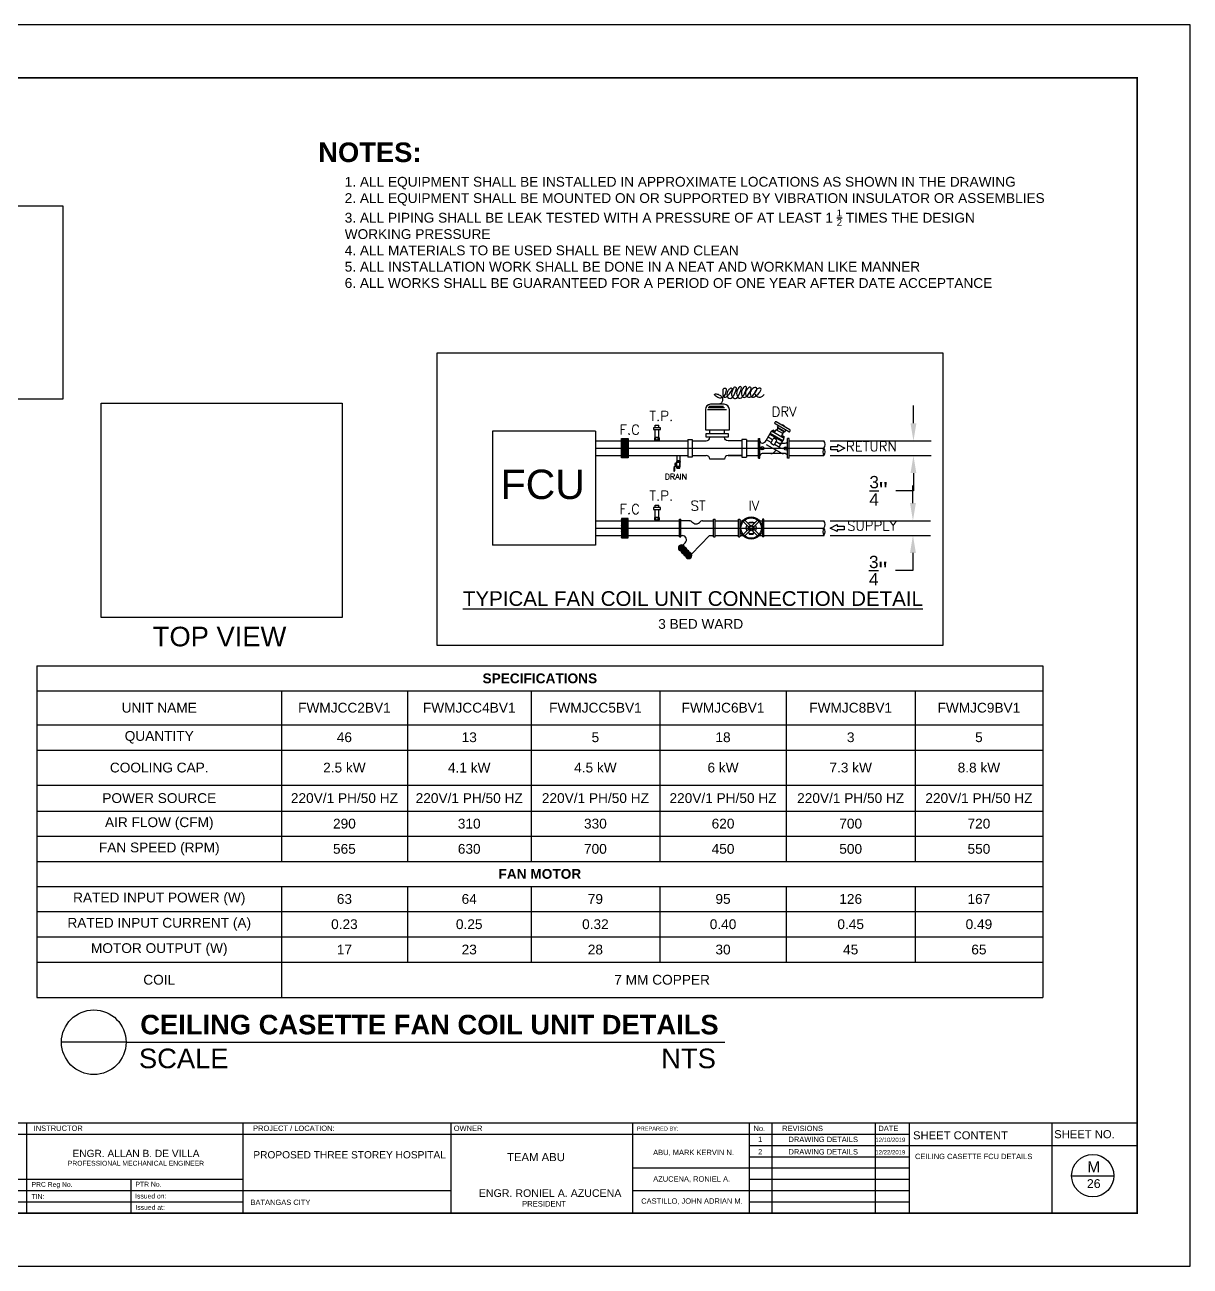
# Model space of a CAD drawing. Header units: inches. Extents: x 71.8 to 89.7, y 9.4 to 22.1.
# Drawn here: x 77.8 to 89.71, y 9.44 to 22.13 of the extents above; entities that cross this region are included whole.
import ezdxf

# ---------------------------------------------------------------- set-up
doc = ezdxf.new("R2010")
doc.units = ezdxf.units.IN
doc.header["$MEASUREMENT"] = 0
for name, color, linetype in [('.1', 1, 'Continuous'), ('AC-HOCK-UP', 9, 'Continuous'), ('AC.REF.1ST.', 7, 'Continuous'), ('MH-SARR', 7, 'Continuous'), ('MH-VALVE', 7, 'Continuous'), ('template', 7, 'Continuous')]:
    doc.layers.add(name, color=color, linetype=linetype)
doc.styles.add('arial', font='arial.ttf')
doc.styles.add('ROMANS', font='romans.shx', dxfattribs={"width": 0.8, "height": 100})
doc.dimstyles.get("Standard").update_dxf_attribs({"dimtxt": 0.18, "dimasz": 0.18, "dimexe": 0.18, "dimexo": 0.0625, "dimgap": 0.09, "dimtad": 0, "dimtih": 1, "dimtoh": 1, "dimdec": 4, "dimzin": 0, "dimdsep": 46, "dimtxsty": 'Standard', "dimcen": 0.09, "dimadec": 0, "dimazin": 0, "dimtfac": 1, "dimtdec": 4, "dimtofl": 0, "dimtmove": 0, "dimatfit": 3, "dimfxl": 1, "dimtolj": 1, "dimtzin": 0, "dimarcsym": 0})
picture_1 = doc.add_image_def('image1.jpg', size_in_pixel=(416, 370))
picture_2 = doc.add_image_def('image2.jpg', size_in_pixel=(428, 233))

# ---------------------------------------------------------------- blocks, each defined once
blk = doc.blocks.new('*T3')
at = {"color": 0, "linetype": 'ByBlock', "lineweight": -2, "transparency": 16777216}
for p, q in [((0, 0), (10.282, 0)), ((0, 0), (0, -3.389)), ((10.282, 0), (10.282, -3.389)), ((0, -0.256), (10.282, -0.256)), ((2.5, -0.256), (2.5, -2.001)), ((3.787, -0.256), (3.787, -2.001)), ((5.052, -0.256), (5.052, -2.001)), ((6.367, -0.256), (6.367, -2.001)), ((7.661, -0.256), (7.661, -2.001)), ((8.977, -0.256), (8.977, -2.001)), ((0, -0.601), (10.282, -0.601)), ((0, -0.86), (10.282, -0.86)), ((0, -1.22), (10.282, -1.22)), ((0, -1.484), (10.282, -1.484)), ((0, -1.742), (10.282, -1.742)), ((0, -2.001), (10.282, -2.001)), ((0, -2.254), (10.282, -2.254)), ((2.5, -2.254), (2.5, -3.389)), ((3.787, -2.254), (3.787, -3.029)), ((5.052, -2.254), (5.052, -3.029)), ((6.367, -2.254), (6.367, -3.029)), ((7.661, -2.254), (7.661, -3.029)), ((8.977, -2.254), (8.977, -3.029)), ((0, -2.512), (10.282, -2.512)), ((0, -2.77), (10.282, -2.77)), ((0, -3.029), (10.282, -3.029)), ((0, -3.389), (10.282, -3.389))]:
    blk.add_line(p, q, dxfattribs=at)
at = {"color": 0, "transparency": 16777216, "char_height": 0.1, "attachment_point": 5, "style": 'arial'}
for s, insert, width in [('{\\fArial|b1|i0|c0|p34;SPECIFICATIONS}', (5.141, -0.128), 10.16192), ('UNIT NAME', (1.25, -0.428), 2.38), ('FWMJCC2BV1', (3.143, -0.428), 1.16688), ('FWMJCC4BV1', (4.419, -0.428), 1.14473), ('FWMJCC5BV1', (5.709, -0.428), 1.19529), ('FWMJC6BV1', (7.014, -0.428), 1.17454), ('FWMJC8BV1', (8.319, -0.428), 1.19578), ('FWMJC9BV1', (9.63, -0.428), 1.18469), ('{\\fArial|b0|i0|c0|p34;QUANTITY}', (1.25, -0.73), 2.38), ('{\\fArial|b0|i0|c0|p34;46}', (3.143, -0.73), 1.16688), ('{\\fArial|b0|i0|c0|p34;13}', (4.419, -0.73), 1.14473), ('5', (5.709, -0.73), 1.19529), ('{\\fArial|b0|i0|c0|p34;18}', (7.014, -0.73), 1.17454), ('{\\fArial|b0|i0|c0|p34;3}', (8.319, -0.73), 1.19578), ('{\\fArial|b0|i0|c0|p34;5}', (9.63, -0.73), 1.18469), ('COOLING CAP.', (1.25, -1.04), 2.38), ('{\\fArial|b0|i0|c0|p34;2.5 kW}', (3.143, -1.04), 1.16688), ('{\\fArial|b0|i0|c0|p34;4.1 kW}', (4.419, -1.04), 1.14473), ('{\\fArial|b0|i0|c0|p34;4.5 kW}', (5.709, -1.04), 1.19529), ('{\\fArial|b0|i0|c0|p34;6 kW}', (7.014, -1.04), 1.17454), ('{\\fArial|b0|i0|c0|p34;7.3 kW}', (8.319, -1.04), 1.19578), ('{\\fArial|b0|i0|c0|p34;8.8 kW}', (9.63, -1.04), 1.18469), ('POWER SOURCE', (1.25, -1.352), 2.38), ('{\\fArial|b0|i0|c0|p34;220V/1 PH/50 HZ}', (3.143, -1.352), 1.16688), ('{\\fArial|b0|i0|c0|p34;220V/1 PH/50 HZ}', (4.419, -1.352), 1.14473), ('{\\fArial|b0|i0|c0|p34;220V/1 PH/50 HZ}', (5.709, -1.352), 1.19529), ('{\\fArial|b0|i0|c0|p34;220V/1 PH/50 HZ}', (7.014, -1.352), 1.17454), ('{\\fArial|b0|i0|c0|p34;220V/1 PH/50 HZ}', (8.319, -1.352), 1.19578), ('{\\fArial|b0|i0|c0|p34;220V/1 PH/50 HZ}', (9.63, -1.352), 1.18469), ('AIR FLOW (CFM)', (1.25, -1.613), 2.38), ('{\\fArial|b0|i0|c0|p34;290}', (3.143, -1.613), 1.16688), ('{\\fArial|b0|i0|c0|p34;310}', (4.419, -1.613), 1.14473), ('{\\fArial|b0|i0|c0|p34;330}', (5.709, -1.613), 1.19529), ('{\\fArial|b0|i0|c0|p34;620}', (7.014, -1.613), 1.17454), ('{\\fArial|b0|i0|c0|p34;700}', (8.319, -1.613), 1.19578), ('{\\fArial|b0|i0|c0|p34;720}', (9.63, -1.613), 1.18469), ('FAN SPEED (RPM)', (1.25, -1.871), 2.38), ('{\\fArial|b0|i0|c0|p34;565}', (3.143, -1.871), 1.16688), ('{\\fArial|b0|i0|c0|p34;630}', (4.419, -1.871), 1.14473), ('{\\fArial|b0|i0|c0|p34;700}', (5.709, -1.871), 1.19529), ('{\\fArial|b0|i0|c0|p34;450}', (7.014, -1.871), 1.17454), ('{\\fArial|b0|i0|c0|p34;500}', (8.319, -1.871), 1.19578), ('{\\fArial|b0|i0|c0|p34;550}', (9.63, -1.871), 1.18469), ('{\\fArial|b1|i0|c0|p34;FAN MOTOR}', (5.141, -2.127), 10.16192), ('RATED INPUT POWER (W)', (1.25, -2.383), 2.38), ('{\\fArial|b0|i0|c0|p34;63}', (3.143, -2.383), 1.16688), ('{\\fArial|b0|i0|c0|p34;64}', (4.419, -2.383), 1.14473), ('{\\fArial|b0|i0|c0|p34;79}', (5.709, -2.383), 1.19529), ('{\\fArial|b0|i0|c0|p34;95}', (7.014, -2.383), 1.17454), ('{\\fArial|b0|i0|c0|p34;126}', (8.319, -2.383), 1.19578), ('{\\fArial|b0|i0|c0|p34;167}', (9.63, -2.383), 1.18469), ('RATED INPUT CURRENT (A)', (1.25, -2.641), 2.38), ('{\\fArial|b0|i0|c0|p34;0.23}', (3.143, -2.641), 1.16688), ('{\\fArial|b0|i0|c0|p34;0.25}', (4.419, -2.641), 1.14473), ('{\\fArial|b0|i0|c0|p34;0.32}', (5.709, -2.641), 1.19529), ('{\\fArial|b0|i0|c0|p34;0.40}', (7.014, -2.641), 1.17454), ('{\\fArial|b0|i0|c0|p34;0.45}', (8.319, -2.641), 1.19578), ('{\\fArial|b0|i0|c0|p34;0.49}', (9.63, -2.641), 1.18469), ('MOTOR OUTPUT (W)', (1.25, -2.9), 2.38), ('{\\fArial|b0|i0|c0|p34;17}', (3.143, -2.9), 1.16688), ('{\\fArial|b0|i0|c0|p34;23}', (4.419, -2.9), 1.14473), ('{\\fArial|b0|i0|c0|p34;28}', (5.709, -2.9), 1.19529), ('{\\fArial|b0|i0|c0|p34;30}', (7.014, -2.9), 1.17454), ('{\\fArial|b0|i0|c0|p34;45}', (8.319, -2.9), 1.19578), ('{\\fArial|b0|i0|c0|p34;65}', (9.63, -2.9), 1.18469), ('COIL', (1.25, -3.209), 2.38), ('7 MM COPPER', (6.391, -3.209), 7.66192)]:
    blk.add_mtext(s, dxfattribs=dict(at, insert=insert, width=width))
blk = doc.blocks.new('1')
at = {"layer": 'AC.REF.1ST.'}
blk.add_hatch(color=256, dxfattribs=at).paths.add_polyline_path([(-37, 0, 1), (37, 0, 1)])
for radius in [46.8, 37.3]:
    blk.add_circle((0, 0), radius, dxfattribs=at)
blk = doc.blocks.new('V-BOOL')
at = {"layer": 'MH-VALVE'}
for p, q in [((-186, 75, 0), (-186, 70, 0)), ((-125, 80, 0), (-181, 80, 0)), ((-125, 65, 0), (-181, 65, 0)), ((-132, 25), (-132, -25)), ((-132, 25), (-112, 25)), ((-132, 8, 0), (-112, 8, 0)), ((-125, 80, 0), (-125, 65, 0)), ((-112, 75, 0), (-125, 75, 0)), ((-114, 70, 0), (-125, 70, 0)), ((-84, 44, 0), (-112, 69, 0)), ((-112, 33), (-101, 33)), ((-112, 33), (-112, -33, 0)), ((-82, 49, 0), (-110, 75, 0)), ((-101, 33), (-101, -33, 0)), ((-101, 30), (-30, 30)), ((-101, 25), (-30, 25)), ((-51, 43, 0), (-82, 43, 0)), ((-51, 48, 0), (-80, 48, 0)), ((-76, 48, 0), (-76, 59, 0)), ((-56, 59, 0), (-76, 59, 0)), ((-71, 48, 0), (-71, 59, 0)), ((-71, 30), (-71, 43, 0)), ((-61, 48, 0), (-61, 59, 0)), ((-61, 30), (-61, 43, 0)), ((-56, 48, 0), (-56, 59, 0)), ((-51, 43, 0), (-51, 48, 0)), ((-20, 33), (-30, 33)), ((-30, 33), (-30, -33, 0)), ((-20, 33), (-20, -33, 0)), ((0, 25), (-20, 25)), ((0, 8, 0), (-20, 8, 0)), ((0, 25), (0, -25)), ((-132, -11, 0), (-112, -11, 0)), ((-132, -25), (-112, -25)), ((-112, -33, 0), (-101, -33, 0)), ((-101, -25), (-30, -25)), ((-101, -30), (-30, -30)), ((-20, -33, 0), (-30, -33, 0)), ((0, -11, 0), (-20, -11, 0)), ((0, -25), (-20, -25))]:
    blk.add_line(p, q, dxfattribs=at)
for centre, radius, start, end in [((-181, 75, 0), 5.07, 90, 180), ((-181, 70, 0), 5.07, 180, 270), ((-114, 68, 0), 2.54, 45, 90), ((-112, 73, 0), 2.54, 45, 90), ((-82, 46, 0), 2.54, 225, 270), ((-80, 51, 0), 2.54, 225, 270)]:
    blk.add_arc(centre, radius, start, end, dxfattribs=at)
blk = doc.blocks.new('M-ARR01')
at = {"layer": 'MH-SARR'}
blk.add_lwpolyline([(-7, 0.88), (-7, -0.88), (-3.5, -0.88), (-3.5, -1.75), (0, 0), (-3.5, 1.75), (-3.5, 0.88)], close=True, dxfattribs=at)
blk = doc.blocks.new('*D8')
at = {"color": 0, "lineweight": -2, "transparency": 16777216}
for p, q in [((86.884, 18.061), (86.884, 18.241)), ((86.031, 17.881), (87.064, 17.881)), ((86.031, 17.731), (87.064, 17.731)), ((86.884, 17.551), (86.884, 17.371)), ((86.884, 17.371), (86.704, 17.371))]:
    blk.add_line(p, q, dxfattribs=at)
at = {"color": 0, "transparency": 16777216}
for points in [[(86.854, 18.061), (86.914, 18.061), (86.884, 17.881)], [(86.854, 17.551), (86.914, 17.551), (86.884, 17.731)]]:
    blk.add_solid(points, dxfattribs=at)
at = {"layer": 'Defpoints', "color": 0, "transparency": 16777216}
for p in [(85.969, 17.881), (85.969, 17.731), (86.884, 17.731)]:
    blk.add_point(p, dxfattribs=at)
at = {"color": 0, "transparency": 16777216, "insert": (86.527, 17.371), "char_height": 0.18, "attachment_point": 5}
blk.add_mtext('\\A1;{\\fArial|b0|i0|c0|p34;\\H0.7x;\\S3/4;\\H1.42857x;"}', dxfattribs=at)
blk = doc.blocks.new('*D9')
at = {"color": 0, "lineweight": -2, "transparency": 16777216}
for p, q in [((86.879, 17.245), (86.879, 17.425)), ((86.031, 17.065), (87.059, 17.065)), ((86.031, 16.915), (87.059, 16.915)), ((86.879, 16.735), (86.879, 16.555)), ((86.879, 16.555), (86.699, 16.555))]:
    blk.add_line(p, q, dxfattribs=at)
at = {"color": 0, "transparency": 16777216}
for points in [[(86.849, 17.245), (86.909, 17.245), (86.879, 17.065)], [(86.849, 16.735), (86.909, 16.735), (86.879, 16.915)]]:
    blk.add_solid(points, dxfattribs=at)
at = {"layer": 'Defpoints', "color": 0, "transparency": 16777216}
for p in [(85.969, 17.065), (85.969, 16.915), (86.879, 16.915)]:
    blk.add_point(p, dxfattribs=at)
at = {"color": 0, "transparency": 16777216, "insert": (86.523, 16.555), "char_height": 0.18, "width": 0.18337, "attachment_point": 5}
blk.add_mtext('\\A1;{\\fArial|b0|i0|c0|p34;\\H0.7x;\\S3/4;\\H1.42857x;"}', dxfattribs=at)

msp = doc.modelspace()

# ---------------------------------------------------------------- hatches: boundary and pattern name
at = {"ltscale": 0.02}
h = msp.add_hatch(dxfattribs=at)
h.set_pattern_fill('AR-HBONE', color=256, scale=8.52703e-05, style=0)
h.set_pattern_definition([(315, (787.330127, 202.8299), (1e-18, -0.012251993), [0.025990402, -0.00866346733]), (225, (787.336253, 202.823774), (1e-18, -0.012251993), [0.025990402, -0.00866346733])])
h.paths.add_polyline_path([(83.96768, 17.80604), (83.96768, 17.70797), (83.89946, 17.70797), (83.89946, 17.80604)])
h.paths.add_polyline_path([(83.96768, 17.80604), (83.89946, 17.80604), (83.89946, 17.9041), (83.96768, 17.9041)])
h = msp.add_hatch(dxfattribs=at)
h.set_pattern_fill('AR-HBONE', color=256, scale=8.52703e-05, style=0)
h.set_pattern_definition([(45, (787.330127, -168.034593), (1e-18, 0.012251993), [0.025990402, -0.00866346733]), (135, (787.336253, -168.028467), (1e-18, 0.012251993), [0.025990402, -0.00866346733])])
h.paths.add_polyline_path([(83.96768, 16.98927), (83.96768, 17.08733), (83.89946, 17.08733), (83.89946, 16.98927)])
h.paths.add_polyline_path([(83.96768, 16.98927), (83.89946, 16.98927), (83.89946, 16.89121), (83.96768, 16.89121)])

# ---------------------------------------------------------------- linework, layer by layer
at = {"layer": '.1', "color": 0}
msp.add_line((89.71321, 22.13394), (71.81748, 22.13394), dxfattribs=at)
at = {"ltscale": 0.02}
for p, q in [((84.24312, 18.015), (84.24312, 18.0398)), ((84.24312, 18.0398), (84.28024, 18.0398)), ((84.28024, 18.015), (84.28024, 18.0398)), ((85.46575, 18.06658), (85.46895, 18.07214)), ((85.6092, 17.97453), (85.46867, 18.05567)), ((85.62104, 17.99356), (85.47987, 18.07506)), ((85.49447, 18.02091), (85.50307, 18.03581)), ((85.54369, 18.03822), (85.5468, 18.04361)), ((85.54369, 18.03822), (85.5468, 18.04361)), ((85.567, 18.03195), (85.5468, 18.04361)), ((85.56389, 18.02656), (85.567, 18.03195)), ((85.56389, 18.02656), (85.567, 18.03195)), ((83.63366, 17.9809), (82.57955, 17.9809)), ((82.57955, 17.9809), (82.57955, 16.8144)), ((83.63366, 17.9809), (83.63366, 16.8144)), ((84.2382, 17.9123), (84.2382, 17.88904)), ((84.27969, 17.91431), (84.24415, 17.91433)), ((84.27977, 17.91436), (84.24417, 17.91433)), ((84.24998, 17.88935), (84.24998, 17.91199)), ((84.27352, 17.88932), (84.27352, 17.91196)), ((84.2853, 17.91227), (84.2853, 17.88902)), ((84.57684, 17.89541), (84.57684, 17.71567)), ((85.17596, 17.89541), (85.17596, 17.71567)), ((85.29892, 17.70347), (85.29892, 17.90582)), ((85.29892, 17.90582), (85.31389, 17.90582)), ((85.31389, 17.70347), (85.31389, 17.90579)), ((85.37769, 17.88365), (85.43299, 17.97943)), ((85.4445, 17.89281), (85.39836, 17.91945)), ((85.5424, 17.8732), (85.41434, 17.94713)), ((85.54772, 17.88243), (85.41967, 17.95636)), ((85.42851, 17.86512), (85.44983, 17.90204)), ((85.56104, 17.9055), (85.43299, 17.97943)), ((85.43666, 17.97731), (85.44147, 17.98565)), ((85.44128, 17.97465), (85.44982, 17.98945)), ((85.44439, 17.98643), (85.46146, 17.97657)), ((85.45684, 17.97924), (85.449, 17.98377)), ((85.46135, 17.98279), (85.44982, 17.98945)), ((85.45281, 17.96799), (85.46135, 17.98279)), ((85.45743, 17.96533), (85.46224, 17.97366)), ((85.46114, 17.96318), (85.47951, 17.995)), ((85.48169, 17.89594), (85.46438, 17.90594)), ((85.5494, 17.95465), (85.47951, 17.995)), ((85.48874, 17.98967), (85.4997, 18.00866)), ((85.56965, 17.97442), (85.49353, 18.01837)), ((85.56046, 17.97357), (85.49739, 18.00999)), ((85.51043, 17.81783), (85.56104, 17.9055)), ((85.53287, 17.92177), (85.55018, 17.95174)), ((85.53659, 17.91962), (85.5414, 17.92796)), ((85.5412, 17.91696), (85.54975, 17.93175)), ((85.56139, 17.91888), (85.54431, 17.92874)), ((85.54719, 17.95592), (85.55816, 17.97491)), ((85.54893, 17.92607), (85.55677, 17.92155)), ((85.54975, 17.93175), (85.56128, 17.92509)), ((85.55274, 17.9103), (85.56128, 17.92509)), ((85.55735, 17.90763), (85.56217, 17.91597)), ((85.57138, 17.9765), (85.57998, 17.9914)), ((85.61294, 17.90582), (85.59797, 17.90582)), ((85.59797, 17.70347), (85.59797, 17.90579)), ((85.61294, 17.70347), (85.61294, 17.90582)), ((85.62012, 17.97746), (85.62334, 17.98305)), ((84.27975, 17.88698), (84.24415, 17.887)), ((85.52866, 17.75736), (85.38209, 17.84199)), ((85.42851, 17.86512), (85.38237, 17.89176)), ((85.44973, 17.84057), (85.43241, 17.85056)), ((85.46428, 17.84447), (85.4856, 17.88139)), ((85.52268, 17.81075), (85.46428, 17.84447)), ((85.52641, 17.84552), (85.48027, 17.87216)), ((85.51036, 17.85679), (85.574, 17.85679)), ((84.62224, 17.73065), (84.76406, 17.73065)), ((84.95129, 17.6932), (84.80151, 17.6932)), ((85.1308, 17.73065), (84.98873, 17.73065)), ((85.29892, 17.70347), (85.31389, 17.70347)), ((85.57388, 17.75022), (85.33753, 17.75022)), ((85.61294, 17.70347), (85.59797, 17.70347)), ((84.24312, 17.19885), (84.24312, 17.22366)), ((84.24312, 17.22366), (84.28024, 17.22366)), ((84.28024, 17.19885), (84.28024, 17.22366)), ((84.2382, 17.09615), (84.2382, 17.0729)), ((84.27969, 17.09816), (84.24415, 17.09819)), ((84.27975, 17.07084), (84.24415, 17.07086)), ((84.27977, 17.09822), (84.24417, 17.09819)), ((84.24998, 17.07321), (84.24998, 17.09585)), ((84.27352, 17.07318), (84.27352, 17.09582)), ((84.2853, 17.09613), (84.2853, 17.07287)), ((84.49079, 16.89863), (84.49079, 17.08054)), ((84.49079, 17.08054), (84.50576, 17.08054)), ((84.50576, 16.89863), (84.50576, 17.08054)), ((84.5963, 17.06458), (84.50576, 17.06458)), ((84.5963, 17.06458), (84.60235, 17.06444)), ((84.7277, 17.06458), (84.72165, 17.06444)), ((84.7277, 17.06458), (84.84103, 17.06458)), ((84.84103, 16.89863), (84.84103, 17.08054)), ((84.84103, 17.08054), (84.85601, 17.08054)), ((84.85601, 16.89863), (84.85601, 17.08054)), ((85.09518, 16.89862), (85.09518, 17.08053)), ((85.09518, 17.08053), (85.11015, 17.08053)), ((85.11015, 17.08053), (85.11015, 16.89862)), ((85.11015, 17.06477), (85.13952, 17.06477)), ((85.19834, 17.00113), (85.14377, 17.05571)), ((85.21357, 17.01636), (85.15899, 17.07093)), ((85.1877, 17.04223), (85.20185, 17.04223)), ((85.20185, 17.04223), (85.21286, 17.05069)), ((85.21286, 17.05069), (85.23701, 17.05069)), ((85.29087, 17.07093), (85.2363, 17.01636)), ((85.24802, 17.04223), (85.23701, 17.05069)), ((85.26217, 17.04223), (85.24802, 17.04223)), ((85.3061, 17.05571), (85.25152, 17.00113)), ((85.31035, 17.06477), (85.33971, 17.06477)), ((85.33971, 17.08053), (85.33971, 16.89862)), ((85.35468, 17.08053), (85.33971, 17.08053)), ((85.35468, 16.89862), (85.35468, 17.08053)), ((84.49079, 16.89863), (84.50576, 16.89863)), ((84.50576, 16.91458), (84.52161, 16.91341)), ((84.61478, 16.72142), (84.79786, 16.91458)), ((84.79786, 16.91458), (84.84103, 16.91458)), ((84.84103, 16.89863), (84.85601, 16.89863)), ((85.09518, 16.89862), (85.11015, 16.89862)), ((85.11015, 16.91477), (85.13952, 16.91477)), ((85.19834, 16.9784), (85.14377, 16.92383)), ((85.21357, 16.96318), (85.15899, 16.9086)), ((85.19256, 16.94444), (85.20494, 16.93493)), ((85.20494, 16.93493), (85.20494, 16.92884)), ((85.20494, 16.92884), (85.24492, 16.92884)), ((85.2363, 16.96318), (85.29087, 16.9086)), ((85.2573, 16.94444), (85.24492, 16.93493)), ((85.24492, 16.93493), (85.24492, 16.92884)), ((85.25152, 16.9784), (85.3061, 16.92383)), ((85.31034, 16.91477), (85.33971, 16.91477)), ((85.35468, 16.89862), (85.33971, 16.89862)), ((83.63366, 16.8144), (82.57955, 16.8144)), ((84.50171, 16.79963), (84.52175, 16.81877)), ((84.50171, 16.79963), (84.59943, 16.69736)), ((84.51173, 16.8092), (84.60945, 16.70693)), ((84.52175, 16.81877), (84.61947, 16.71651)), ((84.52532, 16.81504), (84.55055, 16.83915)), ((84.59943, 16.69736), (84.61947, 16.71651))]:
    msp.add_line(p, q, dxfattribs=at)
for p, q in [((83.63366, 17.88054), (83.89946, 17.88054)), ((83.63366, 17.80554), (85.96867, 17.80554)), ((85.17596, 17.88072), (85.29892, 17.88072)), ((85.61294, 17.88072), (85.96867, 17.88072)), ((83.63366, 17.73054), (83.89946, 17.73054)), ((84.46577, 17.73072), (84.46577, 17.68136)), ((84.49537, 17.73072), (84.49537, 17.68136)), ((85.17596, 17.73072), (85.29892, 17.73072)), ((85.61294, 17.73072), (85.96895, 17.73072)), ((83.63366, 17.06477), (83.89946, 17.06477)), ((84.85601, 17.06458), (85.09518, 17.06458)), ((83.63366, 16.98977), (85.96867, 16.98977)), ((83.63366, 16.91477), (83.89946, 16.91477)), ((84.85601, 16.91458), (85.09518, 16.91458)), ((78.8345, 11.73365), (78.17395, 11.73365)), ((78.8345, 11.73365), (84.95468, 11.73365))]:
    msp.add_line(p, q)
at = {"linetype": 'ByBlock', "lineweight": -2}
for p, q in [((83.96768, 17.88072), (84.57684, 17.88072)), ((83.96768, 17.73072), (84.57684, 17.73072)), ((83.96768, 17.06458), (84.49079, 17.06458)), ((85.35468, 17.06458), (85.97131, 17.06458)), ((85.35468, 16.91458), (85.97132, 16.91458))]:
    msp.add_line(p, q, dxfattribs=at)
at = {"linetype": 'ByBlock'}
msp.add_line((83.96768, 16.91458), (84.49079, 16.91458), dxfattribs=at)
at = {"ltscale": 0.02}
for points in [[(84.93633, 18.40253, -0.1056221), (84.94491, 18.41485, -0.12427053), (84.95613, 18.42104, -0.48185276), (84.96796, 18.41221, -0.10540116), (84.95814, 18.3577, -0.16439886), (84.92783, 18.32273, -0.23594285), (84.89476, 18.3205, -0.09435776), (84.85357, 18.34773, -0.46902019), (84.85451, 18.35971, -0.21088712), (84.86729, 18.36229, -0.06618692), (84.90482, 18.34865, -0.16327549), (84.92701, 18.32559, -0.15039186), (84.93198, 18.29134, -0.20991555), (84.91406, 18.26328, -0.18387661), (84.87737, 18.25488)], [(84.93633, 18.40253, -0.00893972), (84.93583, 18.34672, 0.61060665), (84.97217, 18.33113, 0.09236128), (85.03032, 18.40078, 0.5195942), (85.02155, 18.41909, 0.21510422), (85.01086, 18.41627, 0.06621207), (84.98719, 18.3912, 0.31484239), (84.98626, 18.32572, 0.51598399), (85.03228, 18.32469, 0.10525733), (85.07368, 18.41479, 0.60634604), (85.0559, 18.42982, 0.16014495), (85.04319, 18.41898, 0.06199069), (85.02584, 18.38047, 0.29344256), (85.04228, 18.32141, 0.45384225), (85.08595, 18.32684, 0.1046108), (85.12482, 18.42228, 0.68758787), (85.10528, 18.43411, 0.10807266), (85.09118, 18.4172, 0.06015031), (85.07737, 18.38047, 0.26731359), (85.09354, 18.32483, 0.43223001), (85.13319, 18.32684, 0.12738545), (85.17814, 18.41968, 0.69709509), (85.15466, 18.43411, 0.09276946), (85.1399, 18.41726, 0.06252569), (85.12675, 18.38691, 0.24576907), (85.13723, 18.33459, 0.41771206), (85.17183, 18.33113, 0.14186764), (85.22619, 18.41105, 0.67194129), (85.20404, 18.42982, 0.10584439), (85.18923, 18.41757, 0.06046512), (85.17183, 18.38906, 0.29106368), (85.17911, 18.33716, 0.37779629), (85.22121, 18.33113, 0.14884823), (85.28195, 18.40394, 0.61219665), (85.262, 18.42767, 0.13394819), (85.24087, 18.41632, 0.08686392), (85.21906, 18.38691, 0.28111941), (85.22304, 18.33927, 0.37737299), (85.25986, 18.33113, 0.1470472), (85.32502, 18.39769, 0.63652847), (85.30709, 18.42124, 0.12320854), (85.28778, 18.4117, 0.07335685), (85.26415, 18.38476, 0.30375474), (85.26465, 18.3537, 0.1975053), (85.3028, 18.32898, 0.17555964), (85.33502, 18.33427, 0.17499546), (85.35647, 18.35902)], [(84.62224, 17.88043), (84.76406, 17.88043, 0.41421356), (84.80151, 17.91787), (84.76406, 17.91787), (84.76406, 17.95532), (84.98873, 17.95532), (84.98873, 17.91787), (84.95129, 17.91787, -0.08276253)], [(85.1308, 17.88043), (84.98873, 17.88043, -0.41421356), (84.95129, 17.91787), (84.80151, 17.91787)]]:
    msp.add_lwpolyline(points, format="xyb", dxfattribs=at)
msp.add_lwpolyline([(84.75725, 17.99276), (85.00203, 17.99276), (85.00203, 18.20246, 0.41421356), (84.94961, 18.25488), (84.80967, 18.25488, 0.41421356), (84.75725, 18.20246)], format="xyb", close=True, dxfattribs=at)
for points in [[(84.77789, 18.20264), (84.97206, 18.20264)], [(84.78552, 18.22126), (84.95148, 18.22126)], [(84.79314, 18.23708), (84.94081, 18.23708)], [(84.22602, 17.99714), (84.29785, 17.99703), (84.29788, 18.01497), (84.22612, 18.01508), (84.22602, 17.99714)], [(84.24387, 17.91496), (84.24406, 17.99711)], [(84.27975, 17.91496), (84.27991, 17.99705)], [(84.57684, 17.89541), (84.62177, 17.89541), (84.62177, 17.71567), (84.57684, 17.71567)], [(84.80151, 17.95532), (84.80151, 17.99276)], [(84.95129, 17.95532), (84.95129, 17.99276)], [(85.17596, 17.89541), (85.13103, 17.89541), (85.13103, 17.71567), (85.17596, 17.71567)], [(84.24417, 17.8811), (84.24416, 17.887)], [(84.27969, 17.88115), (84.27968, 17.88698)], [(84.62224, 17.73065), (84.76406, 17.73065)], [(84.98873, 17.73065), (85.1308, 17.73065)], [(84.22602, 17.18099), (84.29785, 17.18088), (84.29788, 17.19882), (84.22612, 17.19893), (84.22602, 17.18099)], [(84.24386, 17.09881), (84.24406, 17.18097)], [(84.27975, 17.09881), (84.27991, 17.18091)], [(84.24417, 17.06495), (84.24416, 17.07086)], [(84.27969, 17.06501), (84.27968, 17.07084)]]:
    msp.add_lwpolyline(points, dxfattribs=at)
for points in [[(83.89946, 17.70797), (83.89946, 17.9041), (83.96768, 17.9041), (83.96768, 17.70797)], [(83.89946, 17.08733), (83.89946, 16.89121), (83.96768, 16.89121), (83.96768, 17.08733)]]:
    msp.add_lwpolyline(points, close=True, dxfattribs=at)
for centre, radius in [((85.3388, 17.80554), 0.01726), ((85.57927, 17.8038), 0.01726), ((85.22493, 16.98977), 0.11367), ((85.22493, 16.98977), 0.10457), ((85.22493, 16.98977), 0.02892), ((85.22493, 16.98977), 0.01769)]:
    msp.add_circle(centre, radius, dxfattribs=at)
msp.add_circle((78.50422, 11.73365), 0.33027)
for centre, radius, start, end in [((85.47267, 18.06259), 0.00799, 150, 240), ((85.47588, 18.06814), 0.00799, 60, 150), ((85.50139, 18.01691), 0.00799, 150, 240), ((84.24391, 17.90532), 0.00901, 47.72813, 129.303153), ((84.26172, 17.88331), 0.03099, 67.610065, 112.258581), ((84.27959, 17.90529), 0.00901, 50.694253, 132.269275), ((85.44332, 17.98459), 0.00213, 60, 150), ((85.44424, 17.98405), 0.00213, 330, 60), ((85.44793, 17.98192), 0.00213, 60, 150), ((85.45906, 17.89671), 0.01066, 60, 150), ((85.45578, 17.97739), 0.00213, 330, 60), ((85.45947, 17.97526), 0.00213, 60, 150), ((85.46039, 17.97473), 0.00213, 330, 60), ((85.47637, 17.88671), 0.01066, 330, 60), ((85.54325, 17.92689), 0.00213, 60, 150), ((85.54417, 17.92636), 0.00213, 330, 60), ((85.54786, 17.92423), 0.00213, 60, 150), ((85.54833, 17.9528), 0.00213, 330, 60), ((85.55571, 17.9197), 0.00213, 330, 60), ((85.5594, 17.91757), 0.00213, 60, 150), ((85.56446, 17.9805), 0.00799, 240, 330), ((85.56032, 17.91704), 0.00213, 330, 60), ((85.6132, 17.98145), 0.00799, 240, 330.024554), ((85.61642, 17.98704), 0.00799, 330.024554, 60.024554), ((84.24391, 17.89602), 0.00901, 230.694253, 312.269275), ((84.26178, 17.91801), 0.03099, 247.610065, 292.258581), ((84.27959, 17.89599), 0.00901, 227.72813, 309.303153), ((85.34183, 17.88579), 0.0284, 190.267533, 260.370263), ((85.33887, 17.8683), 0.01066, 260.370263, 279.892961), ((85.33154, 17.91029), 0.05328, 279.892961, 330), ((85.42525, 17.80351), 0.05328, 270, 326.488454), ((85.43774, 17.85979), 0.01066, 150, 240), ((85.45505, 17.8498), 0.01066, 240, 330), ((85.483, 17.76526), 0.01598, 60, 146.488454), ((85.54932, 17.8569), 0.05328, 240, 270), ((85.56824, 17.88596), 0.02973, 281.179899, 0.844306), ((84.76406, 17.6932), 0.03745, 0, 90), ((84.98873, 17.6932), 0.03745, 90, 180), ((85.34304, 17.72114), 0.0296, 100.743954, 169.999538), ((85.5553, 17.80351), 0.05328, 240, 270), ((85.56837, 17.72114), 0.0296, 359.412191, 79.256046), ((84.24391, 17.08918), 0.00901, 47.72813, 129.303153), ((84.24391, 17.07988), 0.00901, 230.694253, 312.269275), ((84.26172, 17.06716), 0.03099, 67.610065, 112.258581), ((84.26178, 17.10186), 0.03099, 247.610065, 292.258581), ((84.27959, 17.08915), 0.00901, 50.694253, 132.269275), ((84.27959, 17.07985), 0.00901, 227.72813, 309.303153), ((84.60186, 17.0428), 0.02165, 33.642743, 88.698047), ((84.662, 17.08282), 0.05059, 213.642743, 268.698047), ((84.662, 17.08282), 0.05059, 268.698047, 326.357257), ((84.72214, 17.0428), 0.02165, 91.301953, 146.357257), ((85.22493, 16.98977), 0.05415, 146.46866, 213.53134), ((85.22493, 16.98977), 0.05415, 56.46866, 123.53134), ((85.22493, 16.98977), 0.05415, 326.46866, 33.53134), ((84.52086, 16.87035), 0.04307, 313.581638, 89.004214), ((85.22493, 16.98977), 0.05415, 236.46866, 303.53134)]:
    msp.add_arc(centre, radius, start, end, dxfattribs=at)
for centre, start, end in [((86.01897, 17.7685), 143.361668, 217.063442), ((85.91837, 17.84332), 323.361668, 36.638332), ((85.91837, 17.7685), 323.361668, 36.638332), ((85.91837, 17.02718), 323.361668, 36.638332), ((86.01897, 16.95236), 143.361668, 217.063442), ((85.91837, 16.95236), 323.361668, 36.638332)]:
    msp.add_arc(centre, 0.06268, start, end)
at = {"layer": 'AC-HOCK-UP', "ltscale": 0.02}
msp.add_lwpolyline([(87.18796, 18.77611), (82.01117, 18.77611), (82.01117, 15.79204), (87.18796, 15.79204)], close=True, dxfattribs=at)
at = {"layer": 'template'}
for p, q in [((89.71321, 9.44424), (89.71321, 22.13394)), ((72.90207, 10.90954), (89.17092, 10.90954)), ((75.75857, 10.79417), (85.95618, 10.79417)), ((77.81526, 10.90974), (77.81526, 9.98653)), ((77.81526, 10.90954), (77.81526, 9.98653)), ((80.03079, 9.98653), (80.03079, 10.90954)), ((82.15361, 10.90954), (82.15361, 9.98653)), ((84.01077, 10.90954), (84.01077, 9.98653)), ((85.20578, 10.90954), (85.20578, 9.98653)), ((85.43653, 10.90954), (85.43653, 9.98653)), ((85.63914, 10.79417), (86.83985, 10.79417)), ((86.49373, 10.90954), (86.49373, 9.98653)), ((86.83985, 10.90954), (86.83985, 9.98653)), ((88.29902, 10.90954), (88.29902, 9.98653)), ((85.20578, 10.67879), (87.14549, 10.67879)), ((86.53953, 10.67879), (89.17092, 10.67879)), ((85.20578, 10.56342), (86.83985, 10.56342)), ((84.01077, 10.44804), (85.95618, 10.44804)), ((85.63914, 10.44804), (86.83985, 10.44804)), ((75.75857, 10.33447), (80.03079, 10.33447)), ((78.88312, 10.33447), (78.88312, 9.98653)), ((85.20578, 10.33266), (86.83985, 10.33266)), ((88.50108, 10.36943), (88.93374, 10.36943)), ((75.75857, 10.21849), (82.15361, 10.21849)), ((84.01077, 10.21729), (85.95618, 10.21729)), ((85.63914, 10.21729), (86.83985, 10.21729)), ((75.75857, 10.10251), (80.03079, 10.10251)), ((77.81526, 10.10251), (79.67809, 10.10251)), ((85.20578, 10.10191), (86.83985, 10.10191)), ((71.81748, 9.44424), (89.71321, 9.44424))]:
    msp.add_line(p, q, dxfattribs=at)
at = {"layer": 'template', "linetype": 'Continuous', "ltscale": 0.5}
msp.add_line((77.81526, 10.90954), (77.81526, 9.98653), dxfattribs=at)
at = {"layer": 'template', "linetype": 'Continuous', "const_width": 0.01538}
msp.add_lwpolyline([(72.90207, 9.98653), (89.17092, 9.98653), (89.17092, 21.59164), (72.90207, 21.59164)], close=True, dxfattribs=at)
at = {"layer": 'template'}
msp.add_circle((88.71741, 10.36943), 0.21633, dxfattribs=at)

# ---------------------------------------------------------------- block references
for name, p, xscale, yscale, zscale, rotation in [('M-ARR01', (86.18353, 17.80591), -0.02072068516397849, 0.02072068516394939, 0.0207206851639422, 180), ('V-BOOL', (84.48057, 17.68136), 0.0005920195761136711, 0.0005920195761136711, 0.0005920195761136711, 90)]:
    msp.add_blockref(name, p, dxfattribs=dict(xscale=xscale, yscale=yscale, zscale=zscale, rotation=rotation))
at = {"xscale": -0.02072068516397849, "yscale": 0.02072068516394939, "zscale": 0.0207206851639422}
msp.add_blockref('M-ARR01', (86.03214, 16.98977), dxfattribs=at)
at = {"ltscale": 0.02, "extrusion": (0, 0, -1), "xscale": 0.000692939200700955, "yscale": 0.000692939200700955, "zscale": -0.0006929392007340193, "rotation": 226.3019526754785}
for p in [(-84.51337, 16.78631), (-84.5378, 16.76074), (-84.56223, 16.73517), (-84.58666, 16.70961)]:
    msp.add_blockref('1', p, dxfattribs=at)
msp.add_blockref('*T3', (77.92331, 15.58054))

# ---------------------------------------------------------------- texts
at = {"style": 'ROMANS'}
for s, height, p in [('T.P.', 0.1, (84.18407, 18.08602)), ('DRV', 0.1, (85.43359, 18.12988)), ('F.C', 0.1, (83.87755, 17.94533)), ('RETURN', 0.1, (86.19409, 17.77574)), ('DRAIN', 0.059202, (84.34107, 17.48553)), ('T.P.', 0.1, (84.18407, 17.26987)), ('ST', 0.1, (84.60538, 17.16766)), ('IV', 0.1, (85.19694, 17.16766)), ('F.C', 0.1, (83.87755, 17.13288)), ('SUPPLY', 0.1, (86.20563, 16.96416))]:
    msp.add_text(s, height=height, dxfattribs=at).set_placement(p)
at = {"ltscale": 0.02, "style": 'arial'}
for s, height, p in [('FCU', 0.3, (82.66367, 17.28664)), ('%%UTYPICAL FAN COIL UNIT CONNECTION DETAIL', 0.15, (82.27778, 16.19406))]:
    msp.add_text(s, height=height, dxfattribs=at).set_placement(p)
at = {"attachment_point": 1, "style": 'arial'}
for s, width, gutter_width, heights, insert, char_height in [('{\\fArial|b1|i0|c0|p34;NOTES:}', 6.3751209, 0, [0.43703], (80.79883, 20.93106), 0.2), ('\\A1;1. ALL EQUIPMENT SHALL BE INSTALLED IN APPROXIMATE LOCATIONS AS SHOWN IN THE DRAWING\\P2. ALL EQUIPMENT SHALL BE MOUNTED ON OR SUPPORTED BY VIBRATION INSULATOR OR ASSEMBLIES\\P3. ALL PIPING SHALL BE LEAK TESTED WITH A PRESSURE OF AT LEAST 1 {\\H0.7x;\\S1/2;} TIMES THE DESIGN WORKING PRESSURE\\P4. ALL MATERIALS TO BE USED SHALL BE NEW AND CLEAN\\P5. ALL INSTALLATION WORK SHALL BE DONE IN A NEAT AND WORKMAN LIKE MANNER \\P6. ALL WORKS SHALL BE GUARANTEED FOR A PERIOD OF ONE YEAR AFTER DATE ACCEPTANCE', 6.963892, 1, [1.55599], (81.06929, 20.5795), 0.1), ('TOP VIEW', 1.4787642, 1, [0], (79.10699, 15.98081), 0.2), ('{\\fArial|b1|i0|c0|p34;CEILING CASETTE FAN COIL UNIT DETAILS}', 6.1984008, 1, [0], (78.97907, 12.01384), 0.2), ('SCALE                                                         NTS', 6.0040645, 1, [0], (78.96544, 11.668), 0.2)]:
    msp.add_mtext_dynamic_manual_height_columns(s, width=width, gutter_width=gutter_width, heights=heights, dxfattribs=dict(at, insert=insert, char_height=char_height))
at = {"insert": (84.27437, 16.05957), "char_height": 0.1, "attachment_point": 1}
msp.add_mtext_dynamic_manual_height_columns('{\\fArial|b0|i0|c0|p34;3 BED WARD}', width=0.9610998, gutter_width=1, heights=[0], dxfattribs=at)
at = {"layer": 'template', "style": 'arial'}
for s, height, p in [('INSTRUCTOR', 0.054804, (77.88967, 10.82679)), ('PROJECT / LOCATION:', 0.0548037, (80.13261, 10.82679)), ('PROJECT / LOCATION:', 0.0548037, (80.13261, 10.82679)), ('PROJECT / LOCATION:', 0.0548037, (80.13261, 10.82679)), ('OWNER', 0.054804, (82.1841, 10.82679)), ('PREPARED BY: ', 0.0411027, (84.05731, 10.82996)), ('No.', 0.054804, (85.24864, 10.82538)), ('REVISIONS', 0.054804, (85.54163, 10.82538)), ('DATE', 0.054804, (86.52609, 10.82538)), ('SHEET CONTENT', 0.0822055, (86.87988, 10.74079)), ('SHEET NO.', 0.082205, (88.32319, 10.7522)), ('1', 0.0548, (85.29592, 10.71368)), ('DRAWING DETAILS', 0.0548037, (85.60653, 10.71285)), ('12/10/2019', 0.043843, (86.4947, 10.71371)), ('ENGR. ALLAN B. DE VILLA', 0.0743713, (78.28609, 10.55959)), ('PROPOSED THREE STOREY HOSPITAL', 0.0743713, (80.1353, 10.54589)), ('TEAM ABU', 0.082887, (82.72859, 10.51811)), ('ABU, MARK KERVIN N.', 0.0548037, (84.22315, 10.57974)), ('2', 0.0548, (85.29592, 10.58669)), ('DRAWING DETAILS', 0.0548037, (85.60653, 10.58587)), ('12/22/2019', 0.043843, (86.4947, 10.58673)), ('CEILING CASETTE FCU DETAILS', 0.0548037, (86.89999, 10.53875)), ('PROFESSIONAL MECHANICAL ENGINEER', 0.0495808, (78.23824, 10.47155)), ('M', 0.1125, (88.66152, 10.40311)), ('PRC Reg No.', 0.0495808, (77.86783, 10.25509)), ('PTR No.', 0.049581, (78.93035, 10.25749)), ('AZUCENA, RONIEL A.', 0.0548037, (84.22315, 10.30835)), ('26', 0.090004, (88.65731, 10.24328)), ('TIN:', 0.049581, (77.86783, 10.13207)), ('Issued on:', 0.049581, (78.92702, 10.13616)), ('ENGR. RONIEL A. AZUCENA', 0.0775818, (82.44094, 10.15223)), ('Issued at:', 0.049581, (78.92981, 10.02018)), ('BATANGAS CITY', 0.0548037, (80.10603, 10.0698)), ('PRESIDENT', 0.055859, (82.88315, 10.05411)), ('CASTILLO, JOHN ADRIAN M.', 0.0548037, (84.10057, 10.08259))]:
    msp.add_text(s, height=height, dxfattribs=at).set_placement(p)

# ---------------------------------------------------------------- dimensions: what is measured, and where the dimension line sits
for base, p1, p2, picture, middle in [((86.88355, 17.7311), (85.96867, 17.88072), (85.96867, 17.7311), '*D8', (86.52703, 17.3711)), ((86.87936, 16.91458), (85.96867, 17.06458), (85.96895, 16.91458), '*D9', (86.52284, 16.55458))]:
    dim = msp.add_linear_dim(base=base, p1=p1, p2=p2, angle=90, text='{\\fArial|b0|i0|c0|p34;\\H0.7x;\\S3/4;\\H1.42857x;"}', dimstyle='Standard')
    dim.commit()
    dim.dimension.update_dxf_attribs({"geometry": picture, "text_midpoint": middle})

# ---------------------------------------------------------------- pictures from other files: only their frames are drawn
image = msp.add_image(picture_2, insert=(74.55742, 18.30673), size_in_units=(3.6304, 1.97636))
image.dxf.flags = 7
image = msp.add_image(picture_1, insert=(78.5794, 16.07398), size_in_units=(2.46508, 2.1925))
image.dxf.flags = 7

doc.saveas('drawing.dxf')
